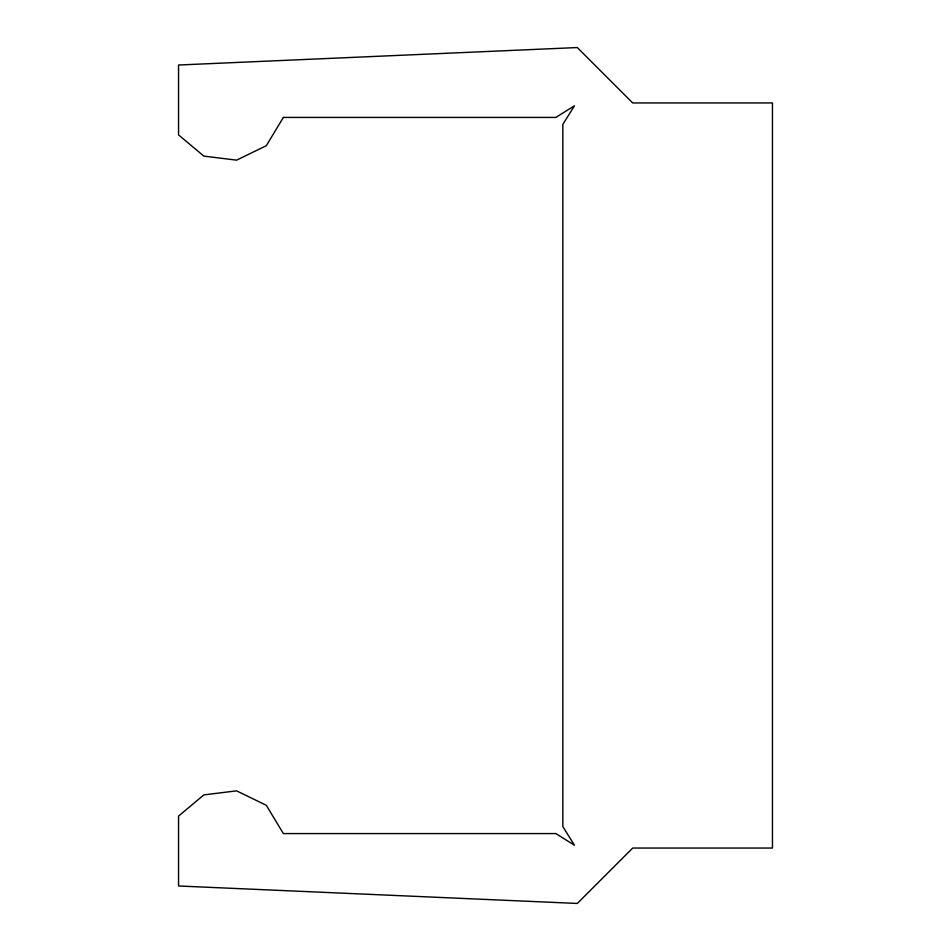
<?xml version="1.0" encoding="UTF-8"?>
<svg xmlns="http://www.w3.org/2000/svg" width="951" height="951" viewBox="0 0 951 951"><rect width="100%" height="100%" fill="white"/><g stroke="black" fill="none" stroke-linecap="round" stroke-linejoin="round"><path stroke-width="1.43" d="M283.362 117.425L266.316 145.693L236.621 160.148L203.847 156.107L178.55 134.887L178.55 65.013L577.305 47.55L632.7 102.946L772.45 102.946L772.45 848.054L632.7 848.054L577.305 903.45L178.55 885.987L178.55 816.113L203.847 794.893L236.621 790.852L266.316 805.307L283.362 833.575L555.848 833.575L574.452 845.201L562.837 826.597L562.837 124.403L574.452 105.799L555.848 117.425L283.362 117.425"/></g></svg>
